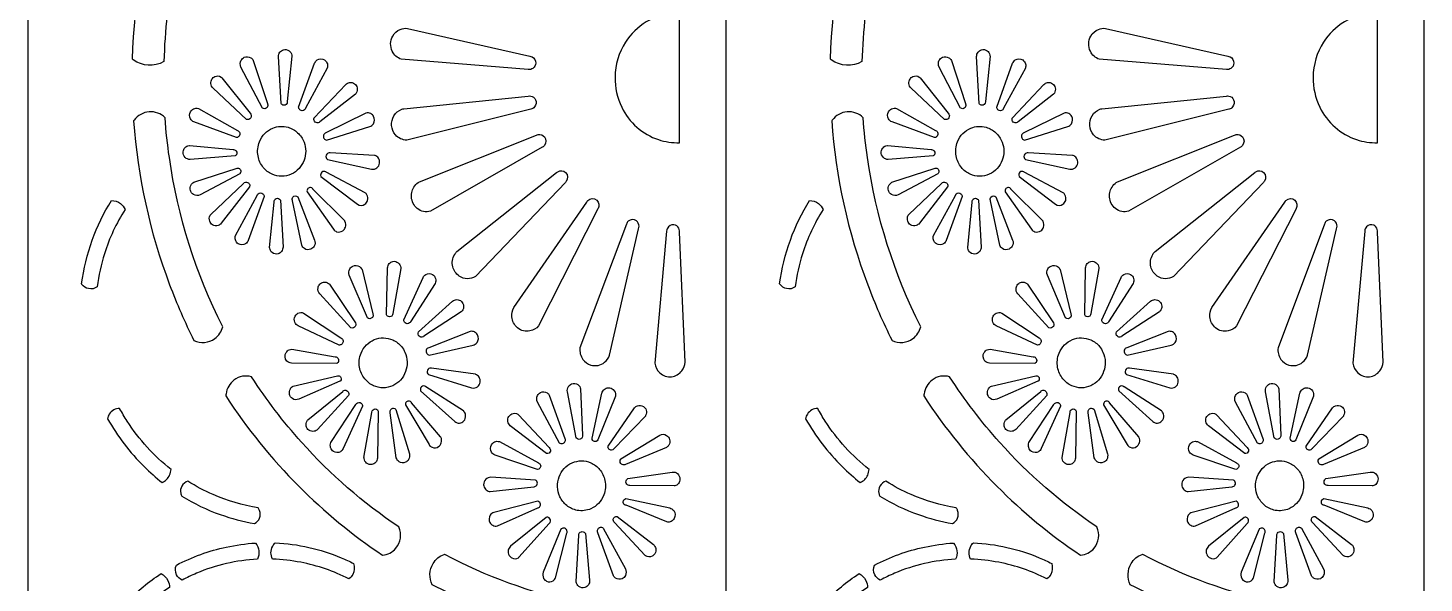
# Model space of a CAD drawing. Header units: millimetres. Extents: x -250 to 750, y -1000 to 1000.
# Drawn here: x -250 to 750, y -367 to 30 of the extents above; entities that cross this region are included whole.
import ezdxf

# ---------------------------------------------------------------- set-up
doc = ezdxf.new("R2010")
doc.units = ezdxf.units.MM
doc.layers.add('Image', color=70, linetype='Continuous')

msp = doc.modelspace()

# ---------------------------------------------------------------- linework, layer by layer
at = {"layer": 'Image'}
msp.add_line((250, 1000), (250, -1000), dxfattribs=at)
msp.add_lwpolyline([(250, 1000), (-250, 1000), (-250, -1000), (250, -1000), (750, -1000), (750, 1000)], close=True, dxfattribs=at)
for points in [[(-152.6, 6, -0.282268), (-174.6, 7.2), (-175.2, 7.7, -0.076575), (-151.9, 133.2, -0.029132), (-133.4, 177.7, -0.264284), (-117.9, 175.5, -0.136002), (-112.6, 168.3, 0.085743), (-150.3, 39.2, 0.020962)], [(347.4, 6, -0.282268), (325.4, 7.2), (324.8, 7.7, -0.076575), (348.1, 133.2, -0.029132), (366.6, 177.7, -0.264284), (382.1, 175.5, -0.136002), (387.4, 168.3, 0.085743), (349.7, 39.2, 0.020962)], [(216.6, 40.5, 0.143666), (192.9, 34.4, 0.114825), (178, 20, 0.140395), (170.5, -5.1, 0.117024), (175.3, -26.6, 0.099557), (186.2, -40.9, 0.1029), (201.6, -49.8, 0.088687), (216.6, -52)], [(716.6, 40.5, 0.143666), (692.9, 34.4, 0.114825), (678, 20, 0.140395), (670.5, -5.1, 0.117024), (675.3, -26.6, 0.099557), (686.2, -40.9, 0.1029), (701.6, -49.8, 0.088687), (716.6, -52)], [(21.9, 29.8), (109.4, 9.9, -0.092716), (111.1, 9.5, -0.284569), (113.7, 5, -0.238058), (111.7, 1.2, -0.18922), (108.5, 0.4), (108.4, 0.4), (17.3, 7.7, -0.196858), (11, 13.4, -0.247439), (11.3, 24.3, -0.167327), (16.7, 29.1, -0.126516)], [(521.9, 29.8), (609.4, 9.9, -0.092716), (611.1, 9.5, -0.284569), (613.7, 5, -0.238058), (611.7, 1.2, -0.18922), (608.5, 0.4), (608.4, 0.4), (517.3, 7.7, -0.196858), (511, 13.4, -0.247439), (511.3, 24.3, -0.167327), (516.7, 29.1, -0.126516)], [(-68.6, -24), (-70.5, 9.6, -0.16798), (-69.5, 12.8, -0.165363), (-67, 14.5, -0.23014), (-63, 13.8, -0.187512), (-61, 10.7, -0.036213), (-60.9, 10), (-64.2, -22.5, 0.028108), (-64.2, -22.8, -0.21384), (-65, -24.6, -0.383494), (-68.1, -24.7, -0.091583)], [(431.4, -24), (429.5, 9.6, -0.16798), (430.5, 12.8, -0.165363), (433, 14.5, -0.23014), (437, 13.8, -0.187512), (439, 10.7, -0.036213), (439.1, 10), (435.8, -22.5, 0.028108), (435.8, -22.8, -0.21384), (435, -24.6, -0.383494), (431.9, -24.7, -0.091583)], [(-82, -27.2), (-97.4, 2.1, -0.244863), (-97.2, 7, -0.155715), (-95, 9.1, -0.261286), (-90.4, 8.8, -0.129106), (-88.6, 6.9), (-78.5, -24, 0.025768), (-78.4, -24.2, -0.25943), (-78.7, -26.7, -0.215241), (-80.3, -27.7, -0.202784)], [(-56.1, -26.5), (-44.7, 4.8, -0.155167), (-42.8, 7.2, -0.306339), (-37.5, 7.2, -0.180454), (-35.5, 4.4, -0.149903), (-35.6, 1.3), (-51.2, -27.4, -0.108929), (-51.8, -28.4, -0.385126), (-55.2, -28.5, -0.211401)], [(418, -27.2), (402.6, 2.1, -0.244863), (402.8, 7, -0.155715), (405, 9.1, -0.261286), (409.6, 8.8, -0.129106), (411.4, 6.9), (421.5, -24, 0.025768), (421.6, -24.2, -0.25943), (421.3, -26.7, -0.215241), (419.7, -27.7, -0.202784)], [(443.9, -26.5), (455.3, 4.8, -0.155167), (457.2, 7.2, -0.306339), (462.5, 7.2, -0.180454), (464.5, 4.4, -0.149903), (464.4, 1.3), (448.8, -27.4, -0.108929), (448.2, -28.4, -0.385126), (444.8, -28.5, -0.211401)], [(-93.4, -35.3), (-117.4, -13, -0.181355), (-119, -9.7, -0.164529), (-118.2, -6.5, -0.143996), (-116.2, -4.7, -0.259936), (-111.6, -5, -0.038501), (-111, -5.5), (-90.8, -30.9, -0.346515), (-90.4, -34.2, -0.188113), (-91.8, -35.4, -0.16341)], [(-44.9, -34.1), (-22.3, -10.3, -0.15811), (-19.7, -8.9, -0.205051), (-16.1, -9.8, -0.176741), (-14.2, -12.7, -0.193891), (-14.8, -16.5, -0.052167), (-15.4, -17.3), (-40.8, -37.1, -0.078206), (-41.5, -37.5, -0.300007), (-44.2, -37.2, -0.268341), (-45.1, -34.6, -0.047322)], [(406.6, -35.3), (382.6, -13, -0.181355), (381, -9.7, -0.164529), (381.8, -6.5, -0.143996), (383.8, -4.7, -0.259936), (388.4, -5, -0.038501), (389, -5.5), (409.2, -30.9, -0.346515), (409.6, -34.2, -0.188113), (408.2, -35.4, -0.16341)], [(455.1, -34.1), (477.7, -10.3, -0.15811), (480.3, -8.9, -0.205051), (483.9, -9.8, -0.176741), (485.8, -12.7, -0.193891), (485.2, -16.5, -0.052167), (484.6, -17.3), (459.2, -37.1, -0.078206), (458.5, -37.5, -0.300007), (455.8, -37.2, -0.268341), (454.9, -34.6, -0.047322)], [(19.2, -27.7), (108.4, -18.6, -0.093344), (110.1, -18.6, -0.255513), (113.6, -21.3, -0.285554), (112.9, -26.4, -0.170489), (110.3, -28), (110.2, -28), (21.4, -50.2, -0.212186), (13.3, -46.4, -0.326679), (12.2, -32.7, -0.167429), (17.7, -28.1, -0.036411)], [(519.2, -27.7), (608.4, -18.6, -0.093344), (610.1, -18.6, -0.255513), (613.6, -21.3, -0.285554), (612.9, -26.4, -0.170489), (610.3, -28), (610.2, -28), (521.4, -50.2, -0.212186), (513.3, -46.4, -0.326679), (512.2, -32.7, -0.167429), (517.7, -28.1, -0.036411)], [(-151.8, -34.1, 0.217036), (-163.2, -29.9, 0.211043), (-173.9, -35.8), (-174.3, -36.3, 0.072192), (-148.5, -153.7, 0.026253), (-131.1, -193.5, 0.281982), (-116.1, -192.2, 0.169554), (-110.5, -183.8, -0.081007), (-148.7, -62.7, -0.018096)], [(-100.7, -48.3), (-131.1, -37.1, -0.174316), (-133.6, -34.9, -0.257511), (-133.6, -29.9, -0.157463), (-131.4, -27.8, -0.199893), (-127.8, -27.6), (-99.9, -43.2, -0.243234), (-98.3, -45.1, -0.223976), (-98.8, -47.3, -0.208121), (-100.5, -48.3, -0.014831)], [(348.2, -34.1, 0.217036), (336.8, -29.9, 0.211043), (326.1, -35.8), (325.7, -36.3, 0.072192), (351.5, -153.7, 0.026253), (368.9, -193.5, 0.281982), (383.9, -192.2, 0.169554), (389.5, -183.8, -0.081007), (351.3, -62.7, -0.018096)], [(399.3, -48.3), (368.9, -37.1, -0.174316), (366.4, -34.9, -0.257511), (366.4, -29.9, -0.157463), (368.6, -27.8, -0.199893), (372.2, -27.6), (400.1, -43.2, -0.243234), (401.7, -45.1, -0.223976), (401.2, -47.3, -0.208121), (399.5, -48.3, -0.014831)], [(-36.1, -50.1), (-5.2, -40.5, 0.176427), (-2.5, -38.4, 0.269806), (-2.4, -33.2, 0.148495), (-4.4, -31.2, 0.194673), (-7.9, -30.8), (-36.6, -44.9, 0.24604), (-38.3, -46.7, 0.22548), (-37.9, -49, 0.209614), (-36.2, -50.1)], [(463.9, -50.1), (494.8, -40.5, 0.176427), (497.5, -38.4, 0.269806), (497.6, -33.2, 0.148495), (495.6, -31.2, 0.194673), (492.1, -30.8), (463.4, -44.9, 0.24604), (461.7, -46.7, 0.22548), (462.1, -49, 0.209614), (463.8, -50.1)], [(-63.7, -41, -0.117015), (-56.8, -44.9, -0.114471), (-52.2, -51.6, -0.180534), (-52.2, -64.6, -0.098786), (-55.8, -70.5, -0.102231), (-61.4, -74.6, -0.214831), (-75.1, -74.6, -0.115802), (-81.4, -69.8, -0.126798), (-85.2, -61.5, -0.140697), (-84.1, -51.3, -0.099515), (-80.3, -45.4, -0.101958), (-74.6, -41.6, -0.168887)], [(30.5, -80), (114.2, -46.7, -0.071322), (115.5, -46.2, -0.286434), (120, -47.9, -0.343037), (120, -53.9, -0.107177), (118.5, -55.2), (118.4, -55.2), (38.4, -101.1, -0.240997), (28.9, -99.1, -0.206276), (24.7, -90.9, -0.186806), (27.1, -82.9, -0.103289)], [(436.3, -41, -0.117015), (443.2, -44.9, -0.114471), (447.8, -51.6, -0.180534), (447.8, -64.6, -0.098786), (444.2, -70.5, -0.102231), (438.6, -74.6, -0.214831), (424.9, -74.6, -0.115802), (418.6, -69.8, -0.126798), (414.8, -61.5, -0.140697), (415.9, -51.3, -0.099515), (419.7, -45.4, -0.101958), (425.4, -41.6, -0.168887)], [(530.5, -80), (614.2, -46.7, -0.071322), (615.5, -46.2, -0.286434), (620, -47.9, -0.343037), (620, -53.9, -0.107177), (618.5, -55.2), (618.4, -55.2), (538.4, -101.1, -0.240997), (528.9, -99.1, -0.206276), (524.7, -90.9, -0.186806), (527.1, -82.9, -0.103289)], [(-101.5, -61.5), (-133.8, -64, -0.206426), (-137.3, -62.6, -0.225984), (-138.8, -58.5, -0.159026), (-137.5, -55.6, -0.177122), (-134.6, -54.1, -0.018125), (-134.3, -54.1), (-103, -57, 0.030324), (-102.7, -57, -0.248993), (-100.8, -58, -0.313726), (-100.8, -60.8, -0.108235)], [(-35.4, -64.1), (-3.8, -71, 0.217936), (0, -70, 0.196232), (1.9, -66.7, 0.186792), (1, -63.1, 0.164262), (-1.4, -61.2, 0.021618), (-1.8, -61.1), (-33.5, -59.3, 0.275617), (-36, -60.2, 0.331119), (-36.1, -63.4, 0.088779)], [(398.5, -61.5), (366.2, -64, -0.206426), (362.7, -62.6, -0.225984), (361.2, -58.5, -0.159026), (362.5, -55.6, -0.177122), (365.4, -54.1, -0.018125), (365.7, -54.1), (397, -57, 0.030324), (397.3, -57, -0.248993), (399.2, -58, -0.313726), (399.2, -60.8, -0.108235)], [(464.6, -64.1), (496.2, -71, 0.217936), (500, -70, 0.196232), (501.9, -66.7, 0.186792), (501, -63.1, 0.164262), (498.6, -61.2, 0.021618), (498.2, -61.1), (466.5, -59.3, 0.275617), (464, -60.2, 0.331119), (463.9, -63.4, 0.088779)], [(-98.3, -74.2), (-126.6, -89.3, -0.273299), (-131.5, -89.1, -0.180113), (-133.6, -86.2, -0.197783), (-133.1, -82.2, -0.138253), (-131.2, -80.3), (-100.2, -70.3, -0.274766), (-98.1, -70.9, -0.353456), (-97.9, -73.7, -0.067283)], [(-40.1, -76.1), (-14, -96, 0.309805), (-8.7, -96.1, 0.17651), (-6.7, -93.3, 0.203341), (-7.2, -89.3, 0.102463), (-8.5, -87.8), (-36.5, -73, -0.030496), (-36.7, -72.9, 0.342112), (-39.5, -73.1, 0.343459)], [(57.3, -129.8), (128.7, -73.4, -0.046936), (129.5, -72.8, -0.351401), (135.1, -73.3, -0.380604), (135.5, -79.8, -0.025612), (135, -80.4), (70.6, -147.8, -0.298546), (58.9, -147.5, -0.182162), (54.3, -140.9, -0.20061), (55.7, -132, -0.060973)], [(401.7, -74.2), (373.4, -89.3, -0.273299), (368.5, -89.1, -0.180113), (366.4, -86.2, -0.197783), (366.9, -82.2, -0.138253), (368.8, -80.3), (399.8, -70.3, -0.274766), (401.9, -70.9, -0.353456), (402.1, -73.7, -0.067283)], [(459.9, -76.1), (486, -96, 0.309805), (491.3, -96.1, 0.17651), (493.3, -93.3, 0.203341), (492.8, -89.3, 0.102463), (491.5, -87.8), (463.5, -73, -0.030496), (463.3, -72.9, 0.342112), (460.5, -73.1, 0.343459)], [(557.3, -129.8), (628.7, -73.4, -0.046936), (629.5, -72.8, -0.351401), (635.1, -73.3, -0.380604), (635.5, -79.8, -0.025612), (635, -80.4), (570.6, -147.8, -0.298546), (558.9, -147.5, -0.182162), (554.3, -140.9, -0.20061), (555.7, -132, -0.060973)], [(-91.3, -83.6), (-111.5, -109.7, -0.145237), (-113.7, -111.3, -0.231055), (-117.8, -110.8, -0.165934), (-119.8, -108.2, -0.20818), (-119.5, -104, -0.036842), (-119.1, -103.4), (-95.6, -81.2, -0.076428), (-95, -80.6, -0.323077), (-92.1, -80.8, -0.239521), (-91.1, -83, -0.056597)], [(-80.8, -90.6), (-92.2, -122, -0.155167), (-94.1, -124.3, -0.306339), (-99.3, -124.4, -0.180454), (-101.4, -121.5, -0.149903), (-101.3, -118.4), (-85.7, -89.7, -0.108929), (-85.1, -88.7, -0.385126), (-81.7, -88.6, -0.211401)], [(-50.1, -87.1), (-31.1, -114, 0.14481), (-28.9, -115.7, 0.240329), (-24.5, -115.1, 0.165653), (-22.6, -112.5, 0.207966), (-22.9, -108.3, 0.028791), (-23.3, -107.8), (-45.9, -85.2, -0.027261), (-46, -85, 0.198877), (-47.6, -84.1, 0.23688), (-49.5, -84.9, 0.2405)], [(408.7, -83.6), (388.5, -109.7, -0.145237), (386.3, -111.3, -0.231055), (382.2, -110.8, -0.165934), (380.2, -108.2, -0.20818), (380.5, -104, -0.036842), (380.9, -103.4), (404.4, -81.2, -0.076428), (405, -80.6, -0.323077), (407.9, -80.8, -0.239521), (408.9, -83, -0.056597)], [(419.2, -90.6), (407.8, -122, -0.155167), (405.9, -124.3, -0.306339), (400.7, -124.4, -0.180454), (398.6, -121.5, -0.149903), (398.7, -118.4), (414.3, -89.7, -0.108929), (414.9, -88.7, -0.385126), (418.3, -88.6, -0.211401)], [(449.9, -87.1), (468.9, -114, 0.14481), (471.1, -115.7, 0.240329), (475.5, -115.1, 0.165653), (477.4, -112.5, 0.207966), (477.1, -108.3, 0.028791), (476.7, -107.8), (454.1, -85.2, -0.027261), (454, -85, 0.198877), (452.4, -84.1, 0.23688), (450.5, -84.9, 0.2405)], [(-180.4, -99.8, 0.066258), (-195.2, -131.5, 0.044949), (-200.4, -155.2, -0.215186), (-206.6, -156.5, -0.177083), (-211.3, -153.5, -0.013978), (-211.6, -153.1, -0.053883), (-203.9, -121.7, -0.05404), (-190.1, -93.3, -0.151539), (-183.8, -95.6, -0.116415)], [(-69.2, -93.1), (-67.3, -126.7, -0.167961), (-68.3, -129.8, -0.165344), (-70.8, -131.6, -0.240614), (-75, -130.7, -0.196976), (-76.8, -127.4, -0.016888), (-76.9, -127), (-73.7, -94.5, 0.028108), (-73.7, -94.3, -0.213811), (-72.9, -92.4, -0.383543), (-69.8, -92.4, -0.091584)], [(-56.7, -90.8), (-44.7, -121.7, -0.219635), (-45, -126.1, -0.158564), (-47.3, -128.2, -0.265408), (-52, -127.8, -0.146544), (-53.9, -125.4), (-60.6, -93.6, 0.025401), (-60.6, -93.3, -0.250466), (-60.2, -91, -0.219794), (-58.5, -90.1, -0.2078)], [(98, -170.1), (150.3, -94.5, -0.066763), (151.1, -93.4, -0.410151), (157.4, -93.2, -0.345197), (158.4, -99.2), (158.3, -99.3), (115.7, -183.2, -0.169568), (109.6, -186.8, -0.223217), (100.7, -184.6, -0.200852), (96.6, -176.6, -0.145256)], [(319.6, -99.8, 0.066258), (304.8, -131.5, 0.044949), (299.6, -155.2, -0.215186), (293.4, -156.5, -0.177083), (288.7, -153.5, -0.013978), (288.4, -153.1, -0.053883), (296.1, -121.7, -0.05404), (309.9, -93.3, -0.151539), (316.2, -95.6, -0.116415)], [(430.8, -93.1), (432.7, -126.7, -0.167961), (431.7, -129.8, -0.165344), (429.2, -131.6, -0.240614), (425, -130.7, -0.196976), (423.2, -127.4, -0.016888), (423.1, -127), (426.3, -94.5, 0.028108), (426.3, -94.3, -0.213811), (427.1, -92.4, -0.383543), (430.2, -92.4, -0.091584)], [(443.3, -90.8), (455.3, -121.7, -0.219635), (455, -126.1, -0.158564), (452.7, -128.2, -0.265408), (448, -127.8, -0.146544), (446.1, -125.4), (439.4, -93.6, 0.025401), (439.4, -93.3, -0.250466), (439.8, -91, -0.219794), (441.5, -90.1, -0.2078)], [(598, -170.1), (650.3, -94.5, -0.066763), (651.1, -93.4, -0.410151), (657.4, -93.2, -0.345197), (658.4, -99.2), (658.3, -99.3), (615.7, -183.2, -0.169568), (609.6, -186.8, -0.223217), (600.7, -184.6, -0.200852), (596.6, -176.6, -0.145256)], [(166.6, -204.1), (187.3, -113.6, 0.085423), (187.7, -111.8, 0.233625), (185.8, -108, 0.372533), (179.9, -108.3, 0.121227), (178.7, -110.3), (178.7, -110.3), (145.4, -198.8, 0.190497), (147.5, -207.1, 0.165816), (153.2, -211.2, 0.246614), (163, -209.2, 0.139227)], [(666.6, -204.1), (687.3, -113.6, 0.085423), (687.7, -111.8, 0.233625), (685.8, -108, 0.372533), (679.9, -108.3, 0.121227), (678.7, -110.3), (678.7, -110.3), (645.4, -198.8, 0.190497), (647.5, -207.1, 0.165816), (653.2, -211.2, 0.246614), (663, -209.2, 0.139227)], [(220.8, -209), (216.7, -116, 0.087186), (216.5, -114.2, 0.225029), (213.9, -111.1, 0.320528), (208.8, -112.2, 0.173628), (207.5, -115.3), (207.5, -115.4), (199, -209.9, 0.174889), (202.6, -216.8, 0.218692), (211, -219.5, 0.200851), (218.4, -215.3, 0.147444)], [(720.8, -209), (716.7, -116, 0.087186), (716.5, -114.2, 0.225029), (713.9, -111.1, 0.320528), (708.8, -112.2, 0.173628), (707.5, -115.3), (707.5, -115.4), (699, -209.9, 0.174889), (702.6, -216.8, 0.218692), (711, -219.5, 0.200851), (718.4, -215.3, 0.147444)], [(-6.8, -177.4), (-19.8, -146.9, -0.228496), (-19.4, -142.3, -0.157912), (-17.2, -140.3, -0.264297), (-12.5, -140.7, -0.139765), (-10.7, -142.9), (-3, -174.5, 0.025494), (-2.9, -174.7, -0.248931), (-3.3, -177.1, -0.218483), (-5, -178, -0.210438)], [(6.9, -175.3), (7.6, -141.6, -0.168452), (8.8, -138.6, -0.165727), (11.4, -137, -0.218312), (15.2, -138, -0.196567), (17.1, -141.3, -0.037738), (17.1, -142.1), (11.4, -174.2, 0.028147), (11.4, -174.4, -0.199246), (10.6, -176.1, -0.382251), (7.5, -176.1, -0.106556)], [(493.2, -177.4), (480.2, -146.9, -0.228496), (480.6, -142.3, -0.157912), (482.8, -140.3, -0.264297), (487.5, -140.7, -0.139765), (489.3, -142.9), (497, -174.5, 0.025494), (497.1, -174.7, -0.248931), (496.7, -177.1, -0.218483), (495, -178, -0.210438)], [(506.9, -175.3), (507.6, -141.6, -0.168452), (508.8, -138.6, -0.165727), (511.4, -137, -0.218312), (515.2, -138, -0.196567), (517.1, -141.3, -0.037738), (517.1, -142.1), (511.4, -174.2, 0.028147), (511.4, -174.4, -0.199246), (510.6, -176.1, -0.382251), (507.5, -176.1, -0.106556)], [(19.2, -178.8), (33, -148.5, -0.153431), (34.9, -146.4, -0.279978), (39.8, -146.4, -0.177801), (41.9, -149.2, -0.179063), (41.7, -152.8), (24, -180.2, -0.094107), (23.4, -181, -0.378203), (20.1, -181, -0.231923)], [(519.2, -178.8), (533, -148.5, -0.153431), (534.9, -146.4, -0.279978), (539.8, -146.4, -0.177801), (541.9, -149.2, -0.179063), (541.7, -152.8), (524, -180.2, -0.094107), (523.4, -181, -0.378203), (520.1, -181, -0.231923)], [(-18.7, -184.5), (-41, -160.3, -0.221815), (-42.2, -156, -0.152906), (-40.9, -153.3, -0.159608), (-38.3, -151.9, -0.207243), (-34.6, -152.7, -0.045416), (-34, -153.3), (-15.8, -180.3, -0.316), (-15.5, -183.5, -0.179512), (-16.8, -184.6, -0.201229)], [(481.3, -184.5), (459, -160.3, -0.221815), (457.8, -156, -0.152906), (459.1, -153.3, -0.159608), (461.7, -151.9, -0.207243), (465.4, -152.7, -0.045416), (466, -153.3), (484.2, -180.3, -0.316), (484.5, -183.5, -0.179512), (483.2, -184.6, -0.201229)], [(29.7, -187.4), (54.1, -165.5, -0.182601), (57.2, -164.3, -0.189193), (60.5, -165.6, -0.189089), (62.1, -169, -0.172008), (61.1, -172.3, -0.052853), (60.4, -173.1), (33.6, -190.6, -0.080589), (32.8, -191.1, -0.279247), (30.3, -190.6, -0.337519)], [(529.7, -187.4), (554.1, -165.5, -0.182601), (557.2, -164.3, -0.189193), (560.5, -165.6, -0.189089), (562.1, -169, -0.172008), (561.1, -172.3, -0.052853), (560.4, -173.1), (533.6, -190.6, -0.080589), (532.8, -191.1, -0.279247), (530.3, -190.6, -0.337519)], [(-27, -196.9), (-56.4, -183.2, -0.179949), (-58.8, -180.6, -0.224179), (-58.6, -176.2, -0.15463), (-56.6, -174.1, -0.23001), (-52.5, -174), (-25.8, -191.8, -0.251432), (-24.3, -193.9, -0.207833), (-25, -196, -0.219583), (-26.8, -196.9)], [(473, -196.9), (443.6, -183.2, -0.179949), (441.2, -180.6, -0.224179), (441.4, -176.2, -0.15463), (443.4, -174.1, -0.23001), (447.5, -174), (474.2, -191.8, -0.251432), (475.7, -193.9, -0.207833), (475, -196, -0.219583), (473.2, -196.9)], [(37.3, -204), (68.8, -197, 0.179428), (71.7, -195.1, 0.293531), (71.9, -189.5, 0.150409), (69.8, -187.5, 0.166726), (66.8, -187.1), (37.1, -198.8, 0.250065), (35.3, -200.5, 0.241744), (35.7, -203, 0.198771)], [(537.3, -204), (568.8, -197, 0.179428), (571.7, -195.1, 0.293531), (571.9, -189.5, 0.150409), (569.8, -187.5, 0.166726), (566.8, -187.1), (537.1, -198.8, 0.250065), (535.3, -200.5, 0.241744), (535.7, -203, 0.198771)], [(-28.8, -210), (-61.2, -209.8, -0.194837), (-64.5, -208.3, -0.330585), (-65.1, -202.2, -0.153207), (-62.9, -200.3, -0.11324), (-60.9, -199.8), (-29.9, -205.3, 0.030344), (-29.7, -205.3, -0.232772), (-27.9, -206.4, -0.313419), (-27.9, -209.3, -0.124325)], [(20, -202, -0.195487), (20.5, -215.9, -0.098786), (16.9, -221.9, -0.102231), (11.3, -226, -0.214831), (-2.4, -226, -0.115802), (-8.7, -221.1, -0.126798), (-12.5, -212.8, -0.140697), (-11.4, -202.7, -0.099515), (-7.6, -196.8, -0.101958), (-1.9, -193, -0.205965), (11.3, -193.2, -0.115802), (17.6, -198, -0.065036)], [(471.2, -210), (438.8, -209.8, -0.194837), (435.5, -208.3, -0.330585), (434.9, -202.2, -0.153207), (437.1, -200.3, -0.11324), (439.1, -199.8), (470.1, -205.3, 0.030344), (470.3, -205.3, -0.232772), (472.1, -206.4, -0.313419), (472.1, -209.3, -0.124325)], [(520, -202, -0.195487), (520.5, -215.9, -0.098786), (516.9, -221.9, -0.102231), (511.3, -226, -0.214831), (497.6, -226, -0.115802), (491.3, -221.1, -0.126798), (487.5, -212.8, -0.140697), (488.6, -202.7, -0.099515), (492.4, -196.8, -0.101958), (498.1, -193, -0.205965), (511.3, -193.2, -0.115802), (517.6, -198, -0.065036)], [(-89.8, -219.6, 0.240054), (-102.4, -221.9, 0.195184), (-108.1, -231.8, 0.024685), (-108.3, -233.3, 0.051865), (-56, -297.9, 0.049525), (3.9, -347.2, 0.208737), (13.6, -342.3, 0.284357), (15.7, -327.1, -0.062002), (-54, -266.5, -0.038665)], [(-26.6, -222.8), (-56, -235.6, -0.254944), (-60.6, -235.2, -0.18204), (-62.6, -232.2, -0.200425), (-62, -228.1, -0.151238), (-59.9, -226.2), (-28.2, -218.9, -0.261219), (-26.2, -219.5, -0.358546), (-26.1, -222.4, -0.075432)], [(36.9, -218), (67.8, -227.5, 0.23837), (72, -226.7, 0.195212), (73.9, -223.4, 0.185622), (73.1, -219.8, 0.163178), (70.7, -217.9), (70.6, -217.8), (39.1, -213.4, 0.275647), (36.6, -214.1, 0.358839), (36.4, -217.5, 0.064072)], [(410.2, -219.6, 0.240054), (397.6, -221.9, 0.195184), (391.9, -231.8, 0.024685), (391.7, -233.3, 0.051865), (444, -297.9, 0.049525), (503.9, -347.2, 0.208737), (513.6, -342.3, 0.284357), (515.7, -327.1, -0.062002), (446, -266.5, -0.038665)], [(473.4, -222.8), (444, -235.6, -0.254944), (439.4, -235.2, -0.18204), (437.4, -232.2, -0.200425), (438, -228.1, -0.151238), (440.1, -226.2), (471.8, -218.9, -0.261219), (473.8, -219.5, -0.358546), (473.9, -222.4, -0.075432)], [(536.9, -218), (567.8, -227.5, 0.23837), (572, -226.7, 0.195212), (573.9, -223.4, 0.185622), (573.1, -219.8, 0.163178), (570.7, -217.9), (570.6, -217.8), (539.1, -213.4, 0.275647), (536.6, -214.1, 0.358839), (536.4, -217.5, 0.064072)], [(-20.3, -232.9), (-42.5, -257.2, -0.156846), (-45, -258.6, -0.213167), (-48.8, -257.8, -0.175501), (-50.7, -254.9, -0.192529), (-50.1, -251.1, -0.048136), (-49.5, -250.3), (-24.5, -230, -0.077565), (-23.8, -229.5, -0.298304), (-21.1, -229.8, -0.241735), (-20.1, -232.1, -0.075232)], [(31.3, -229.6), (55.8, -251.6, 0.193056), (59.1, -252.7, 0.188662), (62.2, -251.2, 0.216392), (63.5, -247.2, 0.155066), (62.3, -244.4, 0.033111), (61.9, -243.9), (35.1, -226.8, -0.030597), (34.9, -226.7, 0.364981), (31.9, -226.7, 0.322382)], [(142.6, -263.2), (136.4, -230.3, -0.186433), (137.1, -226.6, -0.153119), (139.3, -224.7, -0.262368), (143.9, -225.2, -0.187222), (145.9, -228.3), (147.3, -261.3, -0.165392), (147, -263, -0.198647), (145.5, -264.3, -0.27322), (143, -263.6, -0.059481)], [(154.1, -263.6), (161.1, -231.4, -0.154834), (162.7, -228.7, -0.182303), (165.8, -227.4, -0.199699), (169.3, -228.8, -0.208951), (170.9, -232.7, -0.040537), (170.8, -233.5), (158.2, -264.6, -0.21319), (156.9, -265.8, -0.293939), (154.7, -265.2, -0.18914)], [(479.7, -232.9), (457.5, -257.2, -0.156846), (455, -258.6, -0.213167), (451.2, -257.8, -0.175501), (449.3, -254.9, -0.192529), (449.9, -251.1, -0.048136), (450.5, -250.3), (475.5, -230, -0.077565), (476.2, -229.5, -0.298304), (478.9, -229.8, -0.241735), (479.9, -232.1, -0.075232)], [(531.3, -229.6), (555.8, -251.6, 0.193056), (559.1, -252.7, 0.188662), (562.2, -251.2, 0.216392), (563.5, -247.2, 0.155066), (562.3, -244.4, 0.033111), (561.9, -243.9), (535.1, -226.8, -0.030597), (534.9, -226.7, 0.364981), (531.9, -226.7, 0.322382)], [(642.6, -263.2), (636.4, -230.3, -0.186433), (637.1, -226.6, -0.153119), (639.3, -224.7, -0.262368), (643.9, -225.2, -0.187222), (645.9, -228.3), (647.3, -261.3, -0.165392), (647, -263, -0.198647), (645.5, -264.3, -0.27322), (643, -263.6, -0.059481)], [(654.1, -263.6), (661.1, -231.4, -0.154834), (662.7, -228.7, -0.182303), (665.8, -227.4, -0.199699), (669.3, -228.8, -0.208951), (670.9, -232.7, -0.040537), (670.8, -233.5), (658.2, -264.6, -0.21319), (656.9, -265.8, -0.293939), (654.7, -265.2, -0.18914)], [(-10.4, -240.7), (-24.2, -271, -0.153431), (-26.2, -273.2, -0.279978), (-31.1, -273.1, -0.177801), (-33.2, -270.3, -0.179063), (-33, -266.7), (-15.2, -239.4, -0.094107), (-14.6, -238.6, -0.378203), (-11.3, -238.5, -0.231923)], [(20.4, -239.7), (37.3, -268.1, 0.147827), (39.5, -270, 0.256766), (44.1, -269.6, 0.169868), (46.1, -266.9, 0.204233), (45.7, -262.8, 0.010042), (45.6, -262.6), (24.8, -238.2, -0.026785), (24.7, -238, 0.203361), (23.2, -237, 0.2438), (21.1, -237.6, 0.229578)], [(130.7, -267), (115, -237.7, -0.247001), (115, -232.9, -0.156958), (117.1, -230.8, -0.274192), (121.9, -231.1, -0.113826), (123.4, -232.8), (134.6, -263.7, -0.225677), (134.6, -266, -0.190229), (133.3, -267.4, -0.281228)], [(489.6, -240.7), (475.8, -271, -0.153431), (473.8, -273.2, -0.279978), (468.9, -273.1, -0.177801), (466.8, -270.3, -0.179063), (467, -266.7), (484.8, -239.4, -0.094107), (485.4, -238.6, -0.378203), (488.7, -238.5, -0.231923)], [(520.4, -239.7), (537.3, -268.1, 0.147827), (539.5, -270, 0.256766), (544.1, -269.6, 0.169868), (546.1, -266.9, 0.204233), (545.7, -262.8, 0.010042), (545.6, -262.6), (524.8, -238.2, -0.026785), (524.7, -238, 0.203361), (523.2, -237, 0.2438), (521.1, -237.6, 0.229578)], [(630.7, -267), (615, -237.7, -0.247001), (615, -232.9, -0.156958), (617.1, -230.8, -0.274192), (621.9, -231.1, -0.113826), (623.4, -232.8), (634.6, -263.7, -0.225677), (634.6, -266, -0.190229), (633.3, -267.4, -0.281228)], [(-147.5, -285.9, -0.082595), (-178.9, -251.4, -0.018752), (-184.3, -242.2, 0.259254), (-191.7, -246.3, 0.097878), (-193, -249.6, 0.070627), (-166.7, -283.9, 0.028296), (-153.8, -295.3, 0.177435), (-148.5, -289.9, 0.091688)], [(0.9, -244.1), (0.3, -277.8, -0.168443), (-0.9, -280.8, -0.165725), (-3.6, -282.3, -0.218361), (-7.4, -281.4, -0.196605), (-9.2, -278.1, -0.037668), (-9.3, -277.3), (-3.6, -245.2, 0.028145), (-3.6, -245, -0.199235), (-2.8, -243.2, -0.38233), (0.3, -243.2, -0.106515)], [(13.6, -242.9), (23.2, -274.7, -0.201946), (22.7, -278.8, -0.160079), (20.4, -280.8, -0.25713), (15.8, -280.4, -0.170167), (13.8, -277.6), (9.5, -245.3, -0.017946), (9.5, -245, -0.224313), (10, -242.9, -0.237687), (11.9, -242, -0.202149)], [(121.5, -274.6), (95.5, -254.6, -0.17563), (93.7, -251.6, -0.184537), (94.4, -248, -0.145985), (96.5, -246.2, -0.254065), (100.9, -246.4, -0.02812), (101.4, -246.7), (123.3, -270.1, 0.030946), (123.4, -270.3, -0.276607), (124.2, -272.8, -0.179042), (123.3, -274.2, -0.217198)], [(165.5, -269.2), (184.4, -241.9, -0.147572), (186.6, -240.3, -0.235173), (190.8, -240.8, -0.16873), (192.8, -243.4, -0.202704), (192.4, -247.4, -0.033007), (192.1, -247.9), (169.8, -271, 0.030385), (169.7, -271.2, -0.199469), (168.1, -272.1, -0.238311), (166.1, -271.4, -0.238175)], [(352.5, -285.9, -0.082595), (321.1, -251.4, -0.018752), (315.7, -242.2, 0.259254), (308.3, -246.3, 0.097878), (307, -249.6, 0.070627), (333.3, -283.9, 0.028296), (346.2, -295.3, 0.177435), (351.5, -289.9, 0.091688)], [(500.9, -244.1), (500.3, -277.8, -0.168443), (499.1, -280.8, -0.165725), (496.4, -282.3, -0.218361), (492.6, -281.4, -0.196605), (490.8, -278.1, -0.037668), (490.7, -277.3), (496.4, -245.2, 0.028145), (496.4, -245, -0.199235), (497.2, -243.2, -0.38233), (500.3, -243.2, -0.106515)], [(513.6, -242.9), (523.2, -274.7, -0.201946), (522.7, -278.8, -0.160079), (520.4, -280.8, -0.25713), (515.8, -280.4, -0.170167), (513.8, -277.6), (509.5, -245.3, -0.017946), (509.5, -245, -0.224313), (510, -242.9, -0.237687), (511.9, -242, -0.202149)], [(621.5, -274.6), (595.5, -254.6, -0.17563), (593.7, -251.6, -0.184537), (594.4, -248, -0.145985), (596.5, -246.2, -0.254065), (600.9, -246.4, -0.02812), (601.4, -246.7), (623.3, -270.1, 0.030946), (623.4, -270.3, -0.276607), (624.2, -272.8, -0.179042), (623.3, -274.2, -0.217198)], [(665.5, -269.2), (684.4, -241.9, -0.147572), (686.6, -240.3, -0.235173), (690.8, -240.8, -0.16873), (692.8, -243.4, -0.202704), (692.4, -247.4, -0.033007), (692.1, -247.9), (669.8, -271, 0.030385), (669.7, -271.2, -0.199469), (668.1, -272.1, -0.238311), (666.1, -271.4, -0.238175)], [(115.1, -286), (84.6, -275.7, -0.172713), (82, -273.5, -0.26474), (82, -268.3, -0.155933), (84.2, -266.2, -0.195779), (87.7, -266), (115.6, -281.2, 0.027139), (115.7, -281.3, -0.233775), (117.2, -282.9, -0.232379), (116.7, -285.1, -0.203747)], [(174.7, -278.4), (202.5, -261.4, -0.284196), (207.5, -261.5, -0.180259), (209.6, -264.4, -0.207674), (209, -268.5, -0.118503), (207.4, -270.1), (178, -282.3, -0.113421), (176.9, -282.7, -0.245124), (174.7, -281.7, -0.317181), (174.6, -278.5, -0.017882)], [(615.1, -286), (584.6, -275.7, -0.172713), (582, -273.5, -0.26474), (582, -268.3, -0.155933), (584.2, -266.2, -0.195779), (587.7, -266), (615.6, -281.2, 0.027139), (615.7, -281.3, -0.233775), (617.2, -282.9, -0.232379), (616.7, -285.1, -0.203747)], [(674.7, -278.4), (702.5, -261.4, -0.284196), (707.5, -261.5, -0.180259), (709.6, -264.4, -0.207674), (709, -268.5, -0.118503), (707.4, -270.1), (678, -282.3, -0.113421), (676.9, -282.7, -0.245124), (674.7, -281.7, -0.317181), (674.6, -278.5, -0.017882)], [(143.4, -315.2, -0.122765), (135.9, -311.7, -0.113662), (131, -305.4, -0.200034), (130.5, -291.2, -0.099319), (134.1, -285.2, -0.101779), (139.8, -281.2, -0.21), (153.2, -281.1, -0.115433), (159.5, -285.9, -0.122033), (163.3, -293.8, -0.145545), (162.5, -304.2, -0.099411), (158.7, -310.2, -0.098534), (153.3, -314, -0.153088)], [(643.4, -315.2, -0.122765), (635.9, -311.7, -0.113662), (631, -305.4, -0.200034), (630.5, -291.2, -0.099319), (634.1, -285.2, -0.101779), (639.8, -281.2, -0.21), (653.2, -281.1, -0.115433), (659.5, -285.9, -0.122033), (663.3, -293.8, -0.145545), (662.5, -304.2, -0.099411), (658.7, -310.2, -0.098534), (653.3, -314, -0.153088)], [(179.6, -292.5), (211.5, -287.8, -0.217626), (215.3, -288.9, -0.206011), (217, -292.7, -0.178034), (215.9, -296, -0.165406), (213.3, -297.7, -0.019682), (212.9, -297.7), (181.2, -297.4, -0.260866), (178.9, -296.5, -0.316881), (178.8, -293.3, -0.115642)], [(679.6, -292.5), (711.5, -287.8, -0.217626), (715.3, -288.9, -0.206011), (717, -292.7, -0.178034), (715.9, -296, -0.165406), (713.3, -297.7, -0.019682), (712.9, -297.7), (681.2, -297.4, -0.260866), (678.9, -296.5, -0.316881), (678.8, -293.3, -0.115642)], [(-85.1, -313.4, -0.062881), (-117.4, -303.9, -0.037035), (-135.4, -294.4, 0.205553), (-139.8, -297.8, 0.177154), (-140.5, -302.9, 0.070198), (-139.8, -305, 0.052104), (-112.2, -318.2, 0.043691), (-87.8, -324.6, 0.194824), (-84.1, -320.7, 0.185264), (-84.1, -315.3, 0.070969)], [(113.6, -293.6), (81.5, -291.5, 0.203526), (78, -292.9, 0.212895), (76.4, -296.9, 0.166223), (77.7, -300, 0.1635), (80.3, -301.6, 0.039611), (81.1, -301.7), (112.3, -298.3, -0.026944), (112.5, -298.3, 0.248302), (114.5, -297.2, 0.313931), (114.4, -294.3, 0.109331)], [(414.9, -313.4, -0.062881), (382.6, -303.9, -0.037035), (364.6, -294.4, 0.205553), (360.2, -297.8, 0.177154), (359.5, -302.9, 0.070198), (360.2, -305, 0.052104), (387.8, -318.2, 0.043691), (412.2, -324.6, 0.194824), (415.9, -320.7, 0.185264), (415.9, -315.3, 0.070969)], [(613.6, -293.6), (581.5, -291.5, 0.203526), (578, -292.9, 0.212895), (576.4, -296.9, 0.166223), (577.7, -300, 0.1635), (580.3, -301.6, 0.039611), (581.1, -301.7), (612.3, -298.3, -0.026944), (612.5, -298.3, 0.248302), (614.5, -297.2, 0.313931), (614.4, -294.3, 0.109331)], [(115.3, -308.7), (83.8, -316.7, 0.178055), (81.1, -318.7, 0.271866), (80.9, -323.9, 0.149574), (82.9, -325.9, 0.189712), (86.3, -326.3), (115.2, -313.5, -0.030452), (115.4, -313.5, 0.224303), (117, -312, 0.263644), (116.6, -309.6, 0.181171)], [(178.3, -306.8), (209.7, -313.5, -0.176976), (212.6, -315.4, -0.289323), (212.9, -321, -0.158534), (210.7, -323.1, -0.164877), (207.6, -323.5), (178.4, -311.6, 0.027049), (178.2, -311.6, -0.225456), (176.6, -310.2, -0.264617), (176.9, -307.7, -0.179542)], [(615.3, -308.7), (583.8, -316.7, 0.178055), (581.1, -318.7, 0.271866), (580.9, -323.9, 0.149574), (582.9, -325.9, 0.189712), (586.3, -326.3), (615.2, -313.5, -0.030452), (615.4, -313.5, 0.224303), (617, -312, 0.263644), (616.6, -309.6, 0.181171)], [(678.3, -306.8), (709.7, -313.5, -0.176976), (712.6, -315.4, -0.289323), (712.9, -321, -0.158534), (710.7, -323.1, -0.164877), (707.6, -323.5), (678.4, -311.6, 0.027049), (678.2, -311.6, -0.225456), (676.6, -310.2, -0.264617), (676.9, -307.7, -0.179542)], [(172, -319.5), (198, -339.6, -0.175474), (199.7, -342.6, -0.184402), (199, -346.2, -0.145879), (197, -348.1, -0.253858), (192.5, -347.8, -0.02871), (192.1, -347.5), (170.2, -324, 0.03095), (170.1, -323.9, -0.276375), (169.3, -321.4, -0.178914), (170.2, -320, -0.217595)], [(672, -319.5), (698, -339.6, -0.175474), (699.7, -342.6, -0.184402), (699, -346.2, -0.145879), (697, -348.1, -0.253858), (692.5, -347.8, -0.02871), (692.1, -347.5), (670.2, -324, 0.03095), (670.1, -323.9, -0.276375), (669.3, -321.4, -0.178914), (670.2, -320, -0.217595)], [(121.1, -320.2), (95.7, -340.8, 0.174298), (94, -343.8, 0.182982), (94.7, -347.4, 0.144681), (96.7, -349.3, 0.261712), (101.3, -349.1, 0.025177), (101.7, -348.8), (123.4, -324.7, 0.375854), (123.9, -321.2, 0.189786), (122.4, -320.1, 0.134344)], [(131.8, -328.6), (119.1, -359.4, 0.231654), (119.4, -363.9, 0.14968), (121.5, -365.9, 0.268196), (126.2, -365.6, 0.141352), (127.9, -363.4), (136, -331.5, 0.202253), (135.9, -329.4, 0.19371), (134.6, -328, 0.283407), (132, -328.5, 0.018126)], [(162.1, -327.9), (177.9, -357.1, -0.247001), (177.9, -361.9, -0.156958), (175.7, -364.1, -0.274192), (170.9, -363.7, -0.113826), (169.4, -362.1), (158.2, -331.2, -0.225677), (158.2, -328.8, -0.190229), (159.5, -327.5, -0.281228)], [(621.1, -320.2), (595.7, -340.8, 0.174298), (594, -343.8, 0.182982), (594.7, -347.4, 0.144681), (596.7, -349.3, 0.261712), (601.3, -349.1, 0.025177), (601.7, -348.8), (623.4, -324.7, 0.375854), (623.9, -321.2, 0.189786), (622.4, -320.1, 0.134344)], [(631.8, -328.6), (619.1, -359.4, 0.231654), (619.4, -363.9, 0.14968), (621.5, -365.9, 0.268196), (626.2, -365.6, 0.141352), (627.9, -363.4), (636, -331.5, 0.202253), (635.9, -329.4, 0.19371), (634.6, -328, 0.283407), (632, -328.5, 0.018126)], [(662.1, -327.9), (677.9, -357.1, -0.247001), (677.9, -361.9, -0.156958), (675.7, -364.1, -0.274192), (670.9, -363.7, -0.113826), (669.4, -362.1), (658.2, -331.2, -0.225677), (658.2, -328.8, -0.190229), (659.5, -327.5, -0.281228)], [(-85.6, -350.2, 0.08931), (-129.2, -360.2, 0.022258), (-139.5, -365.1, -0.176322), (-143.5, -361.3, -0.215818), (-143.7, -354.4, -0.06842), (-107.9, -341.5, -0.038082), (-87, -338.6, -0.295471)], [(-20.1, -364.3, 0.071174), (-54.6, -352.4, 0.039801), (-74.8, -350.1, -0.249732), (-74.7, -340.9, -0.082588), (-72.8, -338.4, -0.086847), (-25.6, -349.1, -0.017103), (-16.7, -353.2, -0.196913), (-17.4, -361.1, -0.106803)], [(149.3, -331.8), (152.3, -365.2, -0.177545), (151.4, -368.6, -0.164952), (148.9, -370.4, -0.240681), (144.6, -369.7, -0.187195), (142.7, -366.5, -0.017768), (142.7, -366.2), (144.5, -333.2, -0.152436), (144.9, -331.6, -0.199791), (146.4, -330.5, -0.273071), (148.9, -331.2, -0.071113)], [(414.4, -350.2, 0.08931), (370.8, -360.2, 0.022258), (360.5, -365.1, -0.176322), (356.5, -361.3, -0.215818), (356.3, -354.4, -0.06842), (392.1, -341.5, -0.038082), (413, -338.6, -0.295471)], [(479.9, -364.3, 0.071174), (445.4, -352.4, 0.039801), (425.2, -350.1, -0.249732), (425.3, -340.9, -0.082588), (427.2, -338.4, -0.086847), (474.4, -349.1, -0.017103), (483.3, -353.2, -0.196913), (482.6, -361.1, -0.106803)], [(649.3, -331.8), (652.3, -365.2, -0.177545), (651.4, -368.6, -0.164952), (648.9, -370.4, -0.240681), (644.6, -369.7, -0.187195), (642.7, -366.5, -0.017768), (642.7, -366.2), (644.5, -333.2, -0.152436), (644.9, -331.6, -0.199791), (646.4, -330.5, -0.273071), (648.9, -331.2, -0.071113)], [(195.3, -387.8, -0.299765), (196.7, -408.3, -0.052022), (194.5, -411.3, -0.086814), (67, -381.4, -0.01969), (39.6, -368.4, -0.253327), (40.2, -353.3, -0.179682), (48.1, -346.7), (48.3, -346.6, 0.070132), (142.4, -380.8, 0.037626)], [(695.3, -387.8, -0.299765), (696.7, -408.3, -0.052022), (694.5, -411.3, -0.086814), (567, -381.4, -0.01969), (539.6, -368.4, -0.253327), (540.2, -353.3, -0.179682), (548.1, -346.7), (548.3, -346.6, 0.070132), (642.4, -380.8, 0.037626)], [(-148.6, -370.5, 0.066258), (-175.3, -393, 0.044949), (-189.9, -412.5, -0.215186), (-196.1, -411.1, -0.177083), (-199.1, -406.3, -0.013978), (-199.2, -405.8, -0.053883), (-179.1, -380.5, -0.05404), (-154.6, -360.5, -0.151539), (-149.9, -365.3, -0.116415)], [(351.4, -370.5, 0.066258), (324.7, -393, 0.044949), (310.1, -412.5, -0.215186), (303.9, -411.1, -0.177083), (300.9, -406.3, -0.013978), (300.8, -405.8, -0.053883), (320.9, -380.5, -0.05404), (345.4, -360.5, -0.151539), (350.1, -365.3, -0.116415)]]:
    msp.add_lwpolyline(points, format="xyb", close=True, dxfattribs=at)

doc.saveas('drawing.dxf')
